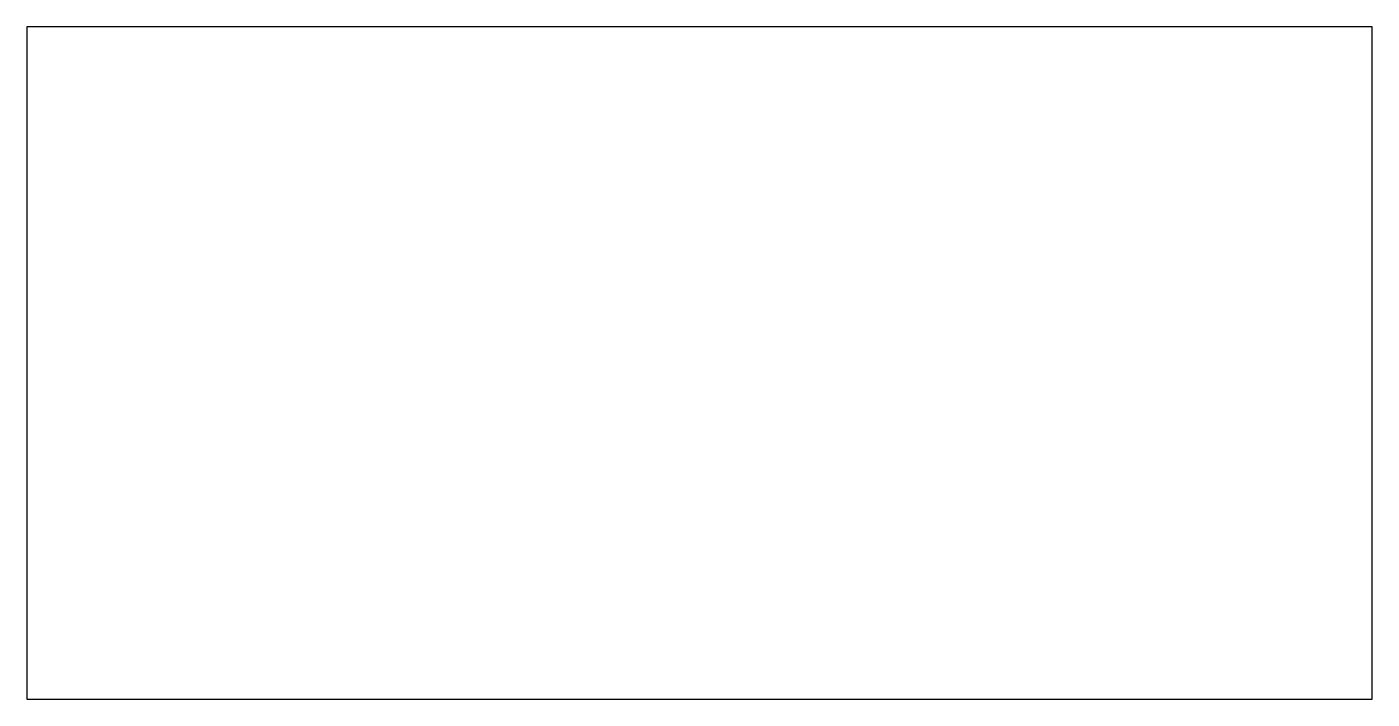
# Model space of a CAD drawing. Header units: metres. Extents: x -300 to 595, y 10 to 842.
# Drawn here: x 10 to 110, y 10 to 60 of the extents above; entities outside this region: 2.
import ezdxf

# ---------------------------------------------------------------- set-up
doc = ezdxf.new("R2010")
doc.units = ezdxf.units.M

msp = doc.modelspace()

# ---------------------------------------------------------------- linework, layer by layer
for p, q in [((595.276, 841.89), (595.276, 841.89)), ((110, 60), (10, 60)), ((110, 60), (10, 60)), ((10, 60), (10, 10)), ((10, 60), (10, 10)), ((110, 10), (110, 60)), ((110, 10), (110, 60)), ((10, 10), (110, 10)), ((10, 10), (110, 10))]:
    msp.add_line(p, q)
msp.add_circle((-300, 400), 0)

doc.saveas('drawing.dxf')
